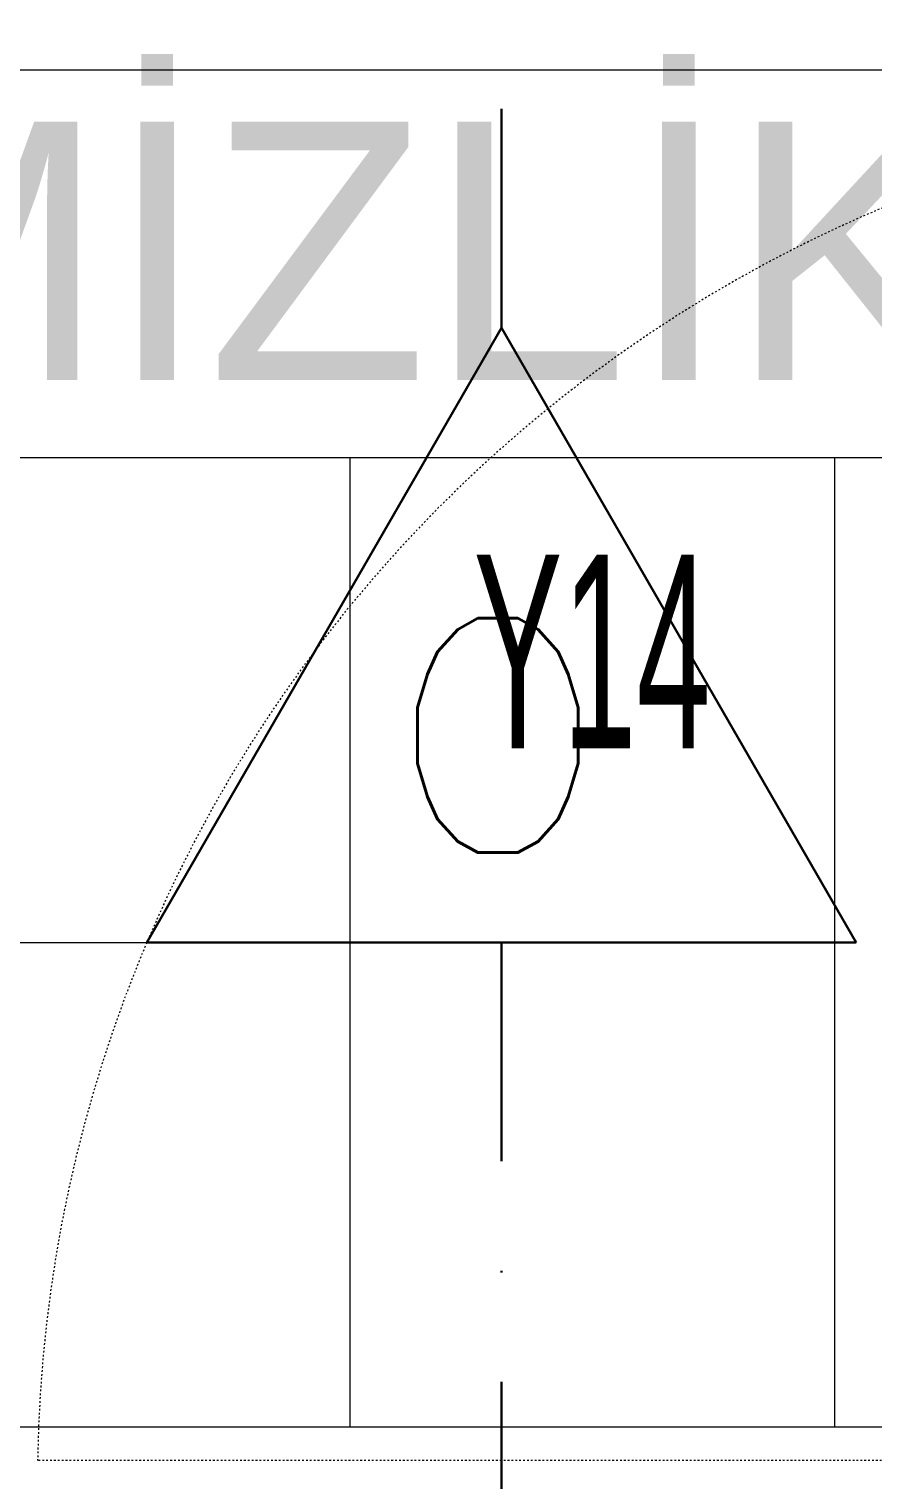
# Model space of a CAD drawing. Extents: x -3709 to 34975, y -230 to 8245.
# Drawn here: x 4386.4 to 4435.4, y 3210.6 to 3294.8 of the extents above; entities that cross this region are included whole.
import ezdxf
from ezdxf.enums import TextEntityAlignment as Align

# ---------------------------------------------------------------- set-up
doc = ezdxf.new("R2010")
doc.units = 0
doc.linetypes.add('DASHDOT', pattern=[25.4, 12.7, -6.35, 0, -6.35])
doc.linetypes.add('DOT2', pattern=[0.125, 0, -0.125])
doc.layers.get('0').update_dxf_attribs({"color": 9, "lineweight": 9})
for name, color, linetype, lineweight in [('10', 9, 'Continuous', 9), ('20', 9, 'DOT2', 9), ('21_MAHAL', 9, 'Continuous', 9), ('E-KABLO', 7, 'Continuous', 30), ('E-OPTİK DUMAN DEDEKTÖRÜ', 7, 'Continuous', 30)]:
    doc.layers.add(name, color=color, linetype=linetype, lineweight=lineweight)
doc.styles.add('Arial', font='arial.ttf', dxfattribs={"height": 2.5})
doc.styles.add('E-YAZI', font='txttw.shx')
doc.styles.add('MuuM_TEXT-STANDART', font='ARIALN.TTF')

# ---------------------------------------------------------------- blocks, each defined once
blk = doc.blocks.new('p-krt-ahsapkapi90lık_2')
at = {"layer": '20'}
blk.add_lwpolyline([(-4.2, -12.325), (-4.2, -93.925)], dxfattribs=at)
blk.add_arc((-2.995, -13.748), 80.186, 178.41124, 269.13898, dxfattribs=at)
blk = doc.blocks.new('0_roomno2')
blk.add_lwpolyline([(19.375, -10.5), (0, -10.5), (0, 0), (19.375, 0)], close=True)
for points in [[(0, -3), (19.375, -3)], [(8.125, -3), (8.125, -10.5)], [(11.875, -3), (11.875, -10.5)], [(0, -6.75), (8.125, -6.75)]]:
    blk.add_lwpolyline(points)
at = {"style": 'Arial'}
blk.add_attdef('ODANO', (0, 1.17), '', height=2, dxfattribs=at)
blk.add_attdef('MEKANADI', text='', height=2, dxfattribs=at).set_placement((0.35, -3), align=Align.BOTTOM_LEFT)
at = {"style": 'MuuM_TEXT-STANDART', "width": 0.6}
for tag, p in [('YER01', (10, -4.5)), ('TAVAN01', (13.75, -4.5)), ('DUVAR01', (17.5, -4.5)), ('YER02', (10, -6.75)), ('TAVAN02', (13.75, -6.75)), ('DUVAR02', (17.5, -6.75)), ('YER03', (10, -9)), ('TAVAN03', (13.75, -9)), ('DUVAR03', (17.5, -9))]:
    blk.add_attdef(tag, text='', height=1.5, dxfattribs=at).set_placement(p, align=Align.MIDDLE_CENTER)
for tag, p in [('M2', (0.35, -4.875)), ('TEMIZTAVANYUKSEKLIGI', (1.8, -8.608))]:
    blk.add_attdef(tag, text='', height=1.5, dxfattribs=at).set_placement(p, align=Align.MIDDLE_LEFT)
blk = doc.blocks.new('100_OPTİK DUMAN DEDEKTÖRÜ 085')
at = {"layer": 'E-OPTİK DUMAN DEDEKTÖRÜ', "color": 4}
blk.add_lwpolyline([(2.0586, 0), (0, 3.5656), (-2.0586, 0)], close=True, dxfattribs=at)
at = {"layer": 'E-OPTİK DUMAN DEDEKTÖRÜ', "color": 3, "style": 'E-YAZI'}
blk.add_text('O', height=1.36, dxfattribs=at).set_placement((-0.0217, 1.2007), align=Align.MIDDLE)

msp = doc.modelspace()

# ---------------------------------------------------------------- linework, layer by layer
at = {"layer": 'E-KABLO', "color": 6, "linetype": 'DASHDOT'}
for p, q in [((4413.812, 3277.419), (4413.812, 3409.401)), ((4413.812, 3241.762), (4413.812, 2792.093))]:
    msp.add_line(p, q, dxfattribs=at)

# ---------------------------------------------------------------- block references
at = {"layer": '10', "rotation": 270}
msp.add_blockref('p-krt-ahsapkapi90lık_2', (4480.813, 3207.5), dxfattribs=at)
at = {"layer": '21_MAHAL'}
ref = msp.add_blockref('0_roomno2', (4344.063, 3292.387), dxfattribs=dict(at, xscale=7.5, yscale=7.5, zscale=7.5))
ref.add_attrib('MEKANADI', 'TEMİZLİK O.', dxfattribs={"layer": '0', "height": 15, "style": 'Arial'}).set_placement((4346.688, 3269.887), align=Align.BOTTOM_LEFT)
ref.add_attrib('YER01', 'Y14', dxfattribs={"layer": '0', "height": 11.25, "style": 'MuuM_TEXT-STANDART', "width": 0.6}).set_placement((4419.063, 3258.637), align=Align.MIDDLE_CENTER)
at = {"layer": 'E-OPTİK DUMAN DEDEKTÖRÜ', "xscale": 10, "yscale": 10, "zscale": 10}
msp.add_blockref('100_OPTİK DUMAN DEDEKTÖRÜ 085', (4413.812, 3241.762), dxfattribs=at)

doc.saveas('drawing.dxf')
